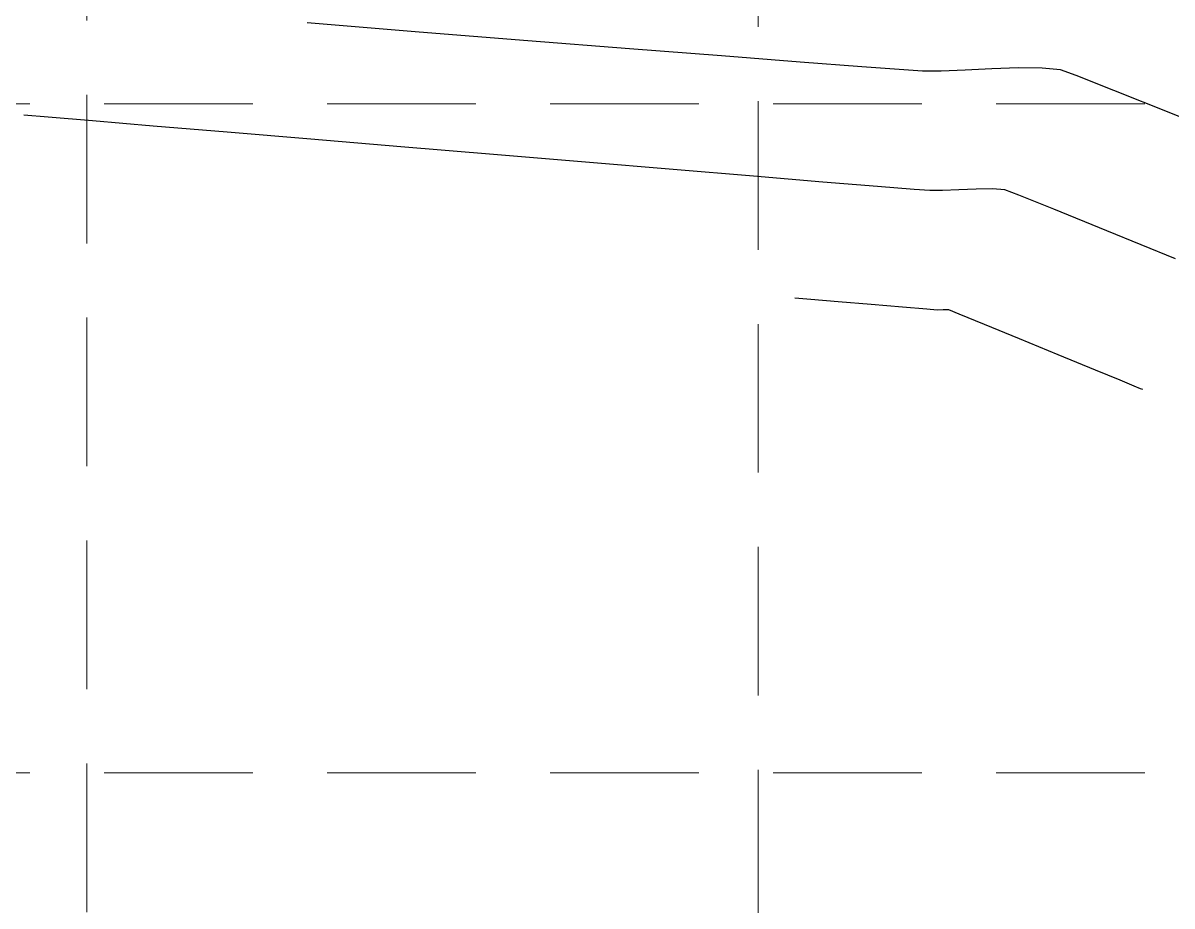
# Model space of a CAD drawing. Header units: inches. Extents: x 2547543 to 2548696, y 7125653 to 7126375.
# Drawn here: x 2547775.81 to 2547806.72, y 7125776.71 to 7125800.48 of the extents above; entities that cross this region are included whole.
import ezdxf

# ---------------------------------------------------------------- set-up
doc = ezdxf.new("R2010")
doc.units = ezdxf.units.IN
doc.header["$MEASUREMENT"] = 0
doc.linetypes.add('HIDDEN', pattern=[0.375, 0.25, -0.125])
doc.layers.add('GRID', color=254, linetype='HIDDEN')
doc.layers.add('V-TOPO-MINR-E', color=14, linetype='Continuous')

msp = doc.modelspace()

# ---------------------------------------------------------------- linework, layer by layer
at = {"layer": 'GRID', "color": 252, "linetype": 'HIDDEN', "lineweight": 0, "ltscale": 16}
for p, q in [((2547777.52313214, 7126356.547205457), (2547777.52313214, 7125726.296813901)), ((2547795.583313599, 7126356.376313465), (2547795.583313599, 7125726.296813901)), ((2547561.986892405, 7125798.2968139), (2548677.986892388, 7125798.2968139)), ((2547561.986892405, 7125780.2968139), (2548677.986892388, 7125780.2968139))]:
    msp.add_line(p, q, dxfattribs=at)
at = {"layer": 'V-TOPO-MINR-E', "color": 35, "extrusion": (-0.08045596663813838, -0.9967581639657248, 0), "elevation": -7307684.18081958}
msp.add_lwpolyline([(1966213.812504205, 581), (1966210.79174663, 581)], dxfattribs=at)
at = {"layer": 'V-TOPO-MINR-E', "color": 35}
for points, elevation in [([(2547789.385503335, 7125800.000352764), (2547786.464369812, 7125800.234012811)], 581), ([(2547792.127101408, 7125799.782933777), (2547789.385503335, 7125800.000352764)], 581), ([(2547796.712874403, 7125799.42427154), (2547794.599459831, 7125799.588618989)], 581), ([(2547800.002413026, 7125799.179664603), (2547799.5040552, 7125799.212931208)], 581), ([(2547800.508529908, 7125799.182280905), (2547800.002413026, 7125799.179664603)], 581), ([(2547802.585343341, 7125799.266385105), (2547801.871649731, 7125799.242835759)], 581), ([(2547803.718724631, 7125799.2140546), (2547803.224919863, 7125799.262522919)], 581), ([(2547804.145440443, 7125799.061277581), (2547803.718724631, 7125799.2140546)], 581), ([(2547805.157378167, 7125798.663846759), (2547804.145440443, 7125799.061277581)], 581), ([(2547776.482994469, 7125797.93985665), (2547775.830563135, 7125797.994458547)], 582), ([(2547790.939074896, 7125796.728151438), (2547788.464475657, 7125796.935062305)], 582), ([(2547800.541481417, 7125795.969423577), (2547800.201518795, 7125795.965847541)], 582), ([(2547800.980297938, 7125795.989199732), (2547800.541481417, 7125795.969423577)], 582), ([(2547801.450783075, 7125796.009053899), (2547800.980297938, 7125795.989199732)], 582), ([(2547801.885751543, 7125796.012863965), (2547801.450783075, 7125796.009053899)], 582), ([(2547796.999608673, 7125793.034912492), (2547796.573217805, 7125793.070619524)], 583), ([(2547797.739493964, 7125792.972852853), (2547796.999608673, 7125793.034912492)], 583), ([(2547798.621205939, 7125792.898987722), (2547797.739493964, 7125792.972852853)], 583), ([(2547799.473076859, 7125792.827864207), (2547798.621205939, 7125792.898987722)], 583), ([(2547800.400624565, 7125792.75203048), (2547800.12343898, 7125792.774029423)], 583), ([(2547800.717311486, 7125792.754961036), (2547800.55986607, 7125792.757221864)], 583), ([(2547801.678629341, 7125792.365996088), (2547800.996228686, 7125792.644747768)], 583), ([(2547803.658742303, 7125791.550433508), (2547802.615728772, 7125791.980594999)], 583), ([(2547804.658885258, 7125791.137400618), (2547803.658742303, 7125791.550433508)], 583), ([(2547805.703776799, 7125790.705767288), (2547805.328149503, 7125790.860896311)], 583), ([(2547805.935420727, 7125790.610276661), (2547805.876188032, 7125790.634655194)], 583)]:
    msp.add_lwpolyline(points, dxfattribs=dict(at, elevation=elevation))
at = {"layer": 'V-TOPO-MINR-E', "color": 35, "extrusion": (-0.07835328235490284, -0.9969256557759023, 0), "elevation": -7303520.497445413}
msp.add_lwpolyline([(1981632.01467728, 581), (1981629.534694537, 581)], dxfattribs=at)
at = {"layer": 'V-TOPO-MINR-E', "color": 35, "extrusion": (-0.07637378979771595, -0.9970792567453874, 0), "elevation": -7299571.684265757}
msp.add_lwpolyline([(1996132.615084272, 581), (1996130.94544115, 581)], dxfattribs=at)
at = {"layer": 'V-TOPO-MINR-E', "color": 35, "extrusion": (-0.0742109039545303, -0.9972425691546924, 0), "elevation": -7295224.818674845}
msp.add_lwpolyline([(2011962.122124953, 581), (2011960.992596082, 581)], dxfattribs=at)
at = {"layer": 'V-TOPO-MINR-E', "color": 35, "extrusion": (0.04137117411972493, -0.99914384647655, 0), "elevation": -7014292.905742886}
msp.add_lwpolyline([(2840422.526377985, 581.0000000000009), (2840421.87885982, 581.0000000000009)], dxfattribs=at)
at = {"layer": 'V-TOPO-MINR-E', "color": 35, "extrusion": (0.04709699636016922, -0.9988903207729316, 0), "elevation": -6997898.075964205}
msp.add_lwpolyline([(2880578.369841208, 581), (2880577.652889588, 581)], dxfattribs=at)
at = {"layer": 'V-TOPO-MINR-E', "color": 35, "extrusion": (-0.00603855028519064, -0.9999817677890198, 0), "elevation": -7141054.381337811}
msp.add_lwpolyline([(2504727.27566501, 581), (2504726.636076828, 581)], dxfattribs=at)
at = {"layer": 'V-TOPO-MINR-E', "color": 35, "extrusion": (-0.3725599041241508, -0.9280081453516471, 0), "elevation": -7562009.247345505}
msp.add_lwpolyline([(-290401.2739422345, 581.0000000000009), (-290402.9281948758, 581.0000000000009)], dxfattribs=at)
at = {"layer": 'V-TOPO-MINR-E', "color": 35, "extrusion": (-0.08361004898999425, -0.9964985497771137, 0), "elevation": -7313867.02963062}
msp.add_lwpolyline([(1943068.451156326, 582), (1943067.25561601, 582)], dxfattribs=at)
at = {"layer": 'V-TOPO-MINR-E', "color": 35, "extrusion": (-0.08364965807005899, -0.9964952256306914, 0), "elevation": -7313944.257565118}
msp.add_lwpolyline([(1942779.378838039, 582.0000000000009), (1942777.73567312, 582.0000000000009)], dxfattribs=at)
at = {"layer": 'V-TOPO-MINR-E', "color": 35, "extrusion": (0.3757310020999539, 0.9267287704938078, 0), "elevation": 7560972.025126886}
msp.add_lwpolyline([(316255.3233066881, 581.0000000000009), (316257.4775318336, 581.0000000000009)], dxfattribs=at)
at = {"layer": 'V-TOPO-MINR-E', "color": 35, "extrusion": (-0.08363840132075284, -0.9964961705016777, 0), "elevation": -7313922.310811617}
msp.add_lwpolyline([(1942863.997065085, 582), (1942861.999479133, 582)], dxfattribs=at)
at = {"layer": 'V-TOPO-MINR-E', "color": 35, "extrusion": (-0.08359882827372944, -0.9964994911746115, 0), "elevation": -7313845.149785343}
msp.add_lwpolyline([(1943156.705737857, 582), (1943154.446934444, 582)], dxfattribs=at)
at = {"layer": 'V-TOPO-MINR-E', "color": 35, "extrusion": (-0.0835355245046988, -0.9965047998608562, 0), "elevation": -7313721.694106106}
msp.add_lwpolyline([(1943623.747768056, 582.0000000000009), (1943621.320950744, 582.0000000000009)], dxfattribs=at)
at = {"layer": 'V-TOPO-MINR-E', "color": 35, "extrusion": (-0.08344619350575538, -0.996512284314348, 0), "elevation": -7313547.43053749}
msp.add_lwpolyline([(1944281.872758455, 582.0000000000005), (1944279.371130792, 582.0000000000005)], dxfattribs=at)
at = {"layer": 'V-TOPO-MINR-E', "color": 35, "extrusion": (-0.08315103583691254, -0.9965369562837338, 0), "elevation": -7312971.238248601}
msp.add_lwpolyline([(1946452.820201713, 582), (1946450.448563898, 582)], dxfattribs=at)
at = {"layer": 'V-TOPO-MINR-E', "color": 35, "extrusion": (-0.08290012987132972, -0.9965578600700097, 0), "elevation": -7312480.937837664}
msp.add_lwpolyline([(1948296.150425255, 582.0000000000009), (1948293.983587529, 582.0000000000009)], dxfattribs=at)
at = {"layer": 'V-TOPO-MINR-E', "color": 35, "extrusion": (-0.08250695159110903, -0.9965904890872391, 0), "elevation": -7311711.707731525}
msp.add_lwpolyline([(1951182.859676255, 582), (1951180.990841891, 582)], dxfattribs=at)
at = {"layer": 'V-TOPO-MINR-E', "color": 35, "extrusion": (-0.08181100387829258, -0.9966478614056351, 0), "elevation": -7310347.397459175}
msp.add_lwpolyline([(1956289.691909041, 582), (1956288.214280941, 582)], dxfattribs=at)
at = {"layer": 'V-TOPO-MINR-E', "color": 35, "extrusion": (-0.08025849899926654, -0.9967740834002381, 0), "elevation": -7307291.35958991}
msp.add_lwpolyline([(1967675.106550564, 582), (1967674.113330352, 582)], dxfattribs=at)
at = {"layer": 'V-TOPO-MINR-E', "color": 35, "extrusion": (-0.0738082807607626, -0.9972724490785558, 0), "elevation": -7294408.7470909}
msp.add_lwpolyline([(2014908.197440304, 582.0000000000009), (2014907.781820282, 582.0000000000009)], dxfattribs=at)
at = {"layer": 'V-TOPO-MINR-E', "color": 35, "extrusion": (-0.08503247810510838, -0.9963781800437544, 0), "elevation": -7316633.570726764}
msp.add_lwpolyline([(1932650.446066144, 582.0000000000009), (1932650.112591844, 582.0000000000009)], dxfattribs=at)
at = {"layer": 'V-TOPO-MINR-E', "color": 35, "extrusion": (-0.3489706117995868, -0.9371336682139972, 0), "elevation": -7566931.428672493}
msp.add_lwpolyline([(-99061.73959753523, 582.0000000000009), (-99062.14581771009, 582.0000000000009)], dxfattribs=at)
at = {"layer": 'V-TOPO-MINR-E', "color": 35, "extrusion": (-0.3707271783001127, -0.9287418151831198, 0), "elevation": -7562564.233900951}
msp.add_lwpolyline([(-275474.362007631, 582.0000000000005), (-275475.3756794576, 582.0000000000005)], dxfattribs=at)
at = {"layer": 'V-TOPO-MINR-E', "color": 35, "extrusion": (-0.375750478679486, -0.9267208737112471, 0), "elevation": -7560961.800811455}
msp.add_lwpolyline([(-316416.7924997057, 582), (-316418.334916567, 582)], dxfattribs=at)
at = {"layer": 'V-TOPO-MINR-E', "color": 35, "extrusion": (-0.3779797686804786, -0.9258138551935006, 0), "elevation": -7560178.36903798}
msp.add_lwpolyline([(-334611.1697403141, 582.0000000000009), (-334613.1620782572, 582.0000000000009)], dxfattribs=at)
at = {"layer": 'V-TOPO-MINR-E', "color": 35, "extrusion": (-0.08249448765879304, -0.9965915208880283, 0), "elevation": -7311684.124043015}
msp.add_lwpolyline([(1951277.375880473, 583), (1951276.723294025, 583)], dxfattribs=at)
at = {"layer": 'V-TOPO-MINR-E', "color": 35, "extrusion": (0.03258338572767919, -0.9994690205176553, 0), "elevation": -7038993.139073023}
msp.add_lwpolyline([(2778630.184067736, 583), (2778630.024741634, 583)], dxfattribs=at)
at = {"layer": 'V-TOPO-MINR-E', "color": 35, "extrusion": (-0.3674964682499024, -0.930024916775808, 0), "elevation": -7563472.579310834}
msp.add_lwpolyline([(-249185.2209470314, 583.0000000000009), (-249185.5208499637, 583.0000000000009)], dxfattribs=at)
at = {"layer": 'V-TOPO-MINR-E', "color": 35, "extrusion": (-0.3803587488138639, -0.9248390250204367, 0), "elevation": -7559289.522975211}
msp.add_lwpolyline([(-354050.034971863, 583), (-354051.0482286639, 583)], dxfattribs=at)
at = {"layer": 'V-TOPO-MINR-E', "color": 35, "extrusion": (-0.381841641187322, -0.9242277647070405, 0), "elevation": -7558711.927062467}
msp.add_lwpolyline([(-366171.2537379651, 583.0000000000009), (-366171.9778714203, 583.0000000000009)], dxfattribs=at)
at = {"layer": 'V-TOPO-MINR-E', "color": 35, "extrusion": (0.381296371997735, 0.9244528526114055, 0), "elevation": 7558926.616463641}
msp.add_lwpolyline([(361711.7064673351, 583.0000000000009), (361711.8929681741, 583.0000000000009)], dxfattribs=at)

doc.saveas('drawing.dxf')
